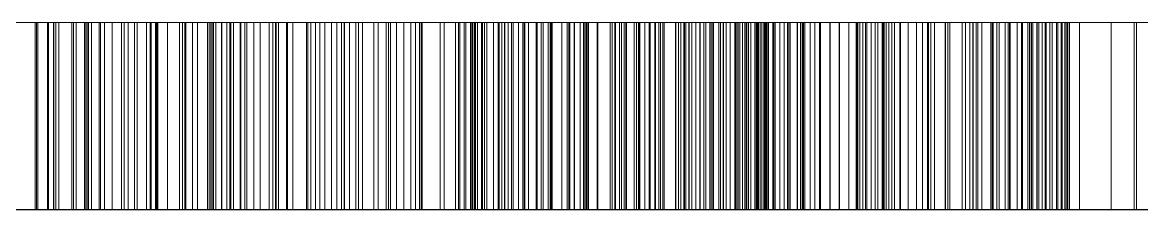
# Model space of a CAD drawing. Header units: millimetres. Extents: x 40 to 1360, y 134 to 546.
# Drawn here: x 317.919 to 319.114, y 195.85 to 196.05 of the extents above; entities that cross this region are included whole.
import ezdxf

# ---------------------------------------------------------------- set-up
doc = ezdxf.new("R2010")
doc.units = ezdxf.units.MM
doc.linetypes.add('WP_HIDDEN', pattern=[2.3, 1.5, -0.8])
doc.layers.add('HIDDEN', color=7, linetype='WP_HIDDEN', lineweight=13)
doc.layers.add('VISIBLE', color=7, linetype='CONTINUOUS', lineweight=25)

msp = doc.modelspace()

# ---------------------------------------------------------------- linework, layer by layer
at = {"layer": 'HIDDEN', "ltscale": 2}
for p, q in [((317.56987, 196.05), (318.70147, 196.05)), ((317.57283, 196.05), (318.70367, 196.05)), ((318.72057, 196.05), (317.58898, 196.05)), ((318.72276, 196.05), (317.59192, 196.05)), ((317.68156, 196.05), (318.81316, 196.05)), ((318.83226, 196.05), (317.70067, 196.05)), ((317.7668, 196.05), (318.0519, 196.05)), ((317.77856, 196.05), (318.06366, 196.05)), ((318.93345, 196.05), (317.8628, 196.05)), ((317.93311, 196.05), (317.87885, 196.05)), ((317.9472, 196.05), (317.90945, 196.05)), ((317.91316, 196.05), (317.98721, 196.05)), ((317.91673, 196.05), (317.95309, 196.05)), ((317.91783, 196.05), (317.93458, 196.05)), ((317.91912, 196.05), (317.94614, 196.05)), ((317.93605, 196.05), (317.91943, 196.05)), ((317.93311, 195.85), (317.93311, 196.05)), ((317.98866, 196.05), (317.93311, 196.05)), ((317.93458, 195.85), (317.93458, 196.05)), ((317.93458, 196.05), (317.95271, 196.05)), ((317.93605, 195.85), (317.93605, 196.05)), ((317.95523, 196.05), (317.93605, 196.05)), ((317.94614, 195.85), (317.94614, 196.05)), ((317.94614, 196.05), (317.974, 196.05)), ((317.98576, 196.05), (317.9472, 196.05)), ((317.9472, 195.85), (317.9472, 196.05)), ((317.95271, 195.85), (317.95271, 196.05)), ((317.95271, 196.05), (317.97222, 196.05)), ((317.95309, 196.05), (317.99011, 196.05)), ((317.95309, 195.85), (317.95309, 196.05)), ((317.95523, 195.85), (317.95523, 196.05)), ((317.97695, 196.05), (317.95523, 196.05)), ((317.95827, 195.85), (317.95827, 196.05)), ((317.95827, 196.05), (318.07429, 196.05)), ((318.00703, 196.05), (317.95827, 196.05)), ((317.97222, 195.85), (317.97222, 196.05)), ((317.97222, 196.05), (317.9931, 196.05)), ((317.974, 195.85), (317.974, 196.05)), ((317.974, 196.05), (318.0027, 196.05)), ((317.97695, 195.85), (317.97695, 196.05)), ((318.00121, 196.05), (317.97695, 196.05)), ((318.02502, 196.05), (317.98576, 196.05)), ((317.98576, 195.85), (317.98576, 196.05)), ((317.98721, 195.85), (317.98721, 196.05)), ((317.98721, 196.05), (318.05587, 196.05)), ((317.98866, 195.85), (317.98866, 196.05)), ((318.06135, 196.05), (317.98866, 196.05)), ((317.99011, 196.05), (318.04204, 196.05)), ((317.99011, 195.85), (317.99011, 196.05)), ((317.9931, 195.85), (317.9931, 196.05)), ((317.9931, 196.05), (318.01536, 196.05)), ((318.00121, 195.85), (318.00121, 196.05)), ((318.02803, 196.05), (318.00121, 196.05)), ((318.0027, 195.85), (318.0027, 196.05)), ((318.0027, 196.05), (318.03225, 196.05)), ((318.00703, 195.85), (318.00703, 196.05)), ((318.05639, 196.05), (318.00703, 196.05)), ((318.01536, 195.85), (318.01536, 196.05)), ((318.01536, 196.05), (318.039, 196.05)), ((318.06341, 196.05), (318.02502, 196.05)), ((318.02502, 195.85), (318.02502, 196.05)), ((318.02803, 195.85), (318.02803, 196.05)), ((318.05684, 196.05), (318.02803, 196.05)), ((318.03225, 195.85), (318.03225, 196.05)), ((318.03225, 196.05), (318.06264, 196.05)), ((318.039, 195.85), (318.039, 196.05)), ((318.039, 196.05), (318.06401, 196.05)), ((318.04204, 196.05), (318.09267, 196.05)), ((318.04204, 195.85), (318.04204, 196.05)), ((318.0519, 195.85), (318.0519, 196.05)), ((318.05587, 195.85), (318.05587, 196.05)), ((318.05587, 196.05), (318.12335, 196.05)), ((318.05639, 195.85), (318.05639, 196.05)), ((318.10635, 196.05), (318.05639, 196.05)), ((318.05684, 195.85), (318.05684, 196.05)), ((318.0871, 196.05), (318.05684, 196.05)), ((318.06135, 195.85), (318.06135, 196.05)), ((318.13223, 196.05), (318.06135, 196.05)), ((318.06264, 195.85), (318.06264, 196.05)), ((318.06264, 196.05), (318.09388, 196.05)), ((318.10091, 196.05), (318.06341, 196.05)), ((318.06341, 195.85), (318.06341, 196.05)), ((318.06366, 195.85), (318.06366, 196.05)), ((318.06401, 195.85), (318.06401, 196.05)), ((318.06401, 196.05), (318.0901, 196.05)), ((318.07429, 195.85), (318.07429, 196.05)), ((318.07429, 196.05), (318.93345, 196.05)), ((318.0871, 195.85), (318.0871, 196.05)), ((318.1188, 196.05), (318.0871, 196.05)), ((318.0901, 195.85), (318.0901, 196.05)), ((318.0901, 196.05), (318.11697, 196.05)), ((318.09267, 196.05), (318.14201, 196.05)), ((318.09267, 195.85), (318.09267, 196.05)), ((318.09388, 195.85), (318.09388, 196.05)), ((318.09388, 196.05), (318.12595, 196.05)), ((318.13754, 196.05), (318.10091, 196.05)), ((318.10091, 195.85), (318.10091, 196.05)), ((318.10635, 195.85), (318.10635, 196.05)), ((318.1569, 196.05), (318.10635, 196.05)), ((318.11697, 195.85), (318.11697, 196.05)), ((318.11697, 196.05), (318.14462, 196.05)), ((318.1188, 195.85), (318.1188, 196.05)), ((318.15195, 196.05), (318.1188, 196.05)), ((318.12063, 195.85), (318.12063, 196.05)), ((318.12063, 196.05), (318.1219, 196.05)), ((318.40198, 196.05), (318.12063, 196.05)), ((318.1219, 195.85), (318.1219, 196.05)), ((318.1219, 196.05), (318.12571, 196.05)), ((318.12335, 195.85), (318.12335, 196.05)), ((318.12335, 196.05), (318.18965, 196.05)), ((318.12571, 195.85), (318.12571, 196.05)), ((318.12571, 196.05), (318.13205, 196.05)), ((318.12595, 195.85), (318.12595, 196.05)), ((318.12595, 196.05), (318.15888, 196.05)), ((318.13205, 195.85), (318.13205, 196.05)), ((318.13205, 196.05), (318.14094, 196.05)), ((318.13223, 195.85), (318.13223, 196.05)), ((318.2013, 196.05), (318.13223, 196.05)), ((318.17329, 196.05), (318.13754, 196.05)), ((318.13754, 195.85), (318.13754, 196.05)), ((318.14094, 195.85), (318.14094, 196.05)), ((318.14094, 196.05), (318.15236, 196.05)), ((318.14201, 196.05), (318.19006, 196.05)), ((318.14201, 195.85), (318.14201, 196.05)), ((318.14462, 195.85), (318.14462, 196.05)), ((318.14462, 196.05), (318.17306, 196.05)), ((318.15195, 195.85), (318.15195, 196.05)), ((318.18654, 196.05), (318.15195, 196.05)), ((318.15236, 195.85), (318.15236, 196.05)), ((318.15236, 196.05), (318.16632, 196.05)), ((318.1569, 195.85), (318.1569, 196.05)), ((318.20805, 196.05), (318.1569, 196.05)), ((318.15888, 195.85), (318.15888, 196.05)), ((318.15888, 196.05), (318.19264, 196.05)), ((318.16632, 195.85), (318.16632, 196.05)), ((318.16632, 196.05), (318.18281, 196.05)), ((318.17306, 195.85), (318.17306, 196.05)), ((318.17306, 196.05), (318.20227, 196.05)), ((318.20816, 196.05), (318.17329, 196.05)), ((318.17329, 195.85), (318.17329, 196.05)), ((318.18281, 195.85), (318.18281, 196.05)), ((318.18281, 196.05), (318.20185, 196.05)), ((318.18654, 195.85), (318.18654, 196.05)), ((318.22258, 196.05), (318.18654, 196.05)), ((318.18965, 195.85), (318.18965, 196.05)), ((318.18965, 196.05), (318.25478, 196.05)), ((318.19006, 196.05), (318.23682, 196.05)), ((318.19006, 195.85), (318.19006, 196.05)), ((318.19264, 195.85), (318.19264, 196.05)), ((318.19264, 196.05), (318.22725, 196.05)), ((318.2013, 195.85), (318.2013, 196.05)), ((318.26856, 196.05), (318.2013, 196.05)), ((318.20185, 195.85), (318.20185, 196.05)), ((318.20185, 196.05), (318.22385, 196.05)), ((318.20227, 195.85), (318.20227, 196.05)), ((318.20227, 196.05), (318.23226, 196.05)), ((318.20805, 195.85), (318.20805, 196.05)), ((318.2598, 196.05), (318.20805, 196.05)), ((318.24215, 196.05), (318.20816, 196.05)), ((318.20816, 195.85), (318.20816, 196.05)), ((318.22258, 195.85), (318.22258, 196.05)), ((318.26006, 196.05), (318.22258, 196.05)), ((318.22385, 195.85), (318.22385, 196.05)), ((318.22385, 196.05), (318.24925, 196.05)), ((318.22725, 195.85), (318.22725, 196.05)), ((318.22725, 196.05), (318.2627, 196.05)), ((318.23226, 195.85), (318.23226, 196.05)), ((318.23226, 196.05), (318.26304, 196.05)), ((318.23682, 196.05), (318.28229, 196.05)), ((318.23682, 195.85), (318.23682, 196.05)), ((318.27526, 196.05), (318.24215, 196.05)), ((318.24215, 195.85), (318.24215, 196.05)), ((318.24925, 195.85), (318.24925, 196.05)), ((318.24925, 196.05), (318.27805, 196.05)), ((318.25478, 195.85), (318.25478, 196.05)), ((318.25478, 196.05), (318.31873, 196.05)), ((318.2598, 195.85), (318.2598, 196.05)), ((318.31214, 196.05), (318.2598, 196.05)), ((318.26006, 195.85), (318.26006, 196.05)), ((318.29899, 196.05), (318.26006, 196.05)), ((318.2627, 195.85), (318.2627, 196.05)), ((318.2627, 196.05), (318.29899, 196.05)), ((318.26304, 195.85), (318.26304, 196.05)), ((318.26304, 196.05), (318.29459, 196.05)), ((318.26856, 195.85), (318.26856, 196.05)), ((318.334, 196.05), (318.26856, 196.05)), ((318.3075, 196.05), (318.27526, 196.05)), ((318.27526, 195.85), (318.27526, 196.05)), ((318.27805, 195.85), (318.27805, 196.05)), ((318.27805, 196.05), (318.31025, 196.05)), ((318.28229, 196.05), (318.32646, 196.05)), ((318.28229, 195.85), (318.28229, 196.05)), ((318.29459, 195.85), (318.29459, 196.05)), ((318.29459, 196.05), (318.34476, 196.05)), ((318.29899, 195.85), (318.29899, 196.05)), ((318.34581, 196.05), (318.29899, 196.05)), ((318.29899, 196.05), (318.3432, 196.05)), ((318.33886, 196.05), (318.3075, 196.05)), ((318.3075, 195.85), (318.3075, 196.05)), ((318.31025, 195.85), (318.31025, 196.05)), ((318.31025, 196.05), (318.34585, 196.05)), ((318.31214, 195.85), (318.31214, 196.05)), ((318.36508, 196.05), (318.31214, 196.05)), ((318.31873, 195.85), (318.31873, 196.05)), ((318.31873, 196.05), (318.38149, 196.05)), ((318.32646, 196.05), (318.36935, 196.05)), ((318.32646, 195.85), (318.32646, 196.05)), ((318.334, 195.85), (318.334, 196.05)), ((318.39763, 196.05), (318.334, 196.05)), ((318.36934, 196.05), (318.33886, 196.05)), ((318.33886, 195.85), (318.33886, 196.05)), ((318.3432, 195.85), (318.3432, 196.05)), ((318.3432, 196.05), (318.38622, 196.05)), ((318.34476, 195.85), (318.34476, 196.05)), ((318.34476, 196.05), (318.39248, 196.05)), ((318.34581, 195.85), (318.34581, 196.05)), ((318.39078, 196.05), (318.34581, 196.05)), ((318.34585, 195.85), (318.34585, 196.05)), ((318.34585, 196.05), (318.38485, 196.05)), ((318.36508, 195.85), (318.36508, 196.05)), ((318.39999, 196.05), (318.36508, 196.05)), ((318.39894, 196.05), (318.36934, 196.05)), ((318.36934, 195.85), (318.36934, 196.05)), ((318.36935, 196.05), (318.41032, 196.05)), ((318.36935, 195.85), (318.36935, 196.05)), ((318.38149, 195.85), (318.38149, 196.05)), ((318.38149, 196.05), (318.44308, 196.05)), ((318.38485, 195.85), (318.38485, 196.05)), ((318.38485, 196.05), (318.42724, 196.05)), ((318.38622, 195.85), (318.38622, 196.05)), ((318.38622, 196.05), (318.42806, 196.05)), ((318.39078, 195.85), (318.39078, 196.05)), ((318.41259, 196.05), (318.39078, 196.05)), ((318.39248, 195.85), (318.39248, 196.05)), ((318.39248, 196.05), (318.43775, 196.05)), ((318.39763, 195.85), (318.39763, 196.05)), ((318.45944, 196.05), (318.39763, 196.05)), ((318.42767, 196.05), (318.39894, 196.05)), ((318.39894, 195.85), (318.39894, 196.05)), ((318.39999, 195.85), (318.39999, 196.05)), ((318.4342, 196.05), (318.39999, 196.05)), ((318.40278, 196.05), (318.40198, 196.05)), ((318.40198, 195.85), (318.40198, 196.05)), ((318.4052, 196.05), (318.40278, 196.05)), ((318.40278, 195.85), (318.40278, 196.05)), ((318.40922, 196.05), (318.4052, 196.05)), ((318.4052, 195.85), (318.4052, 196.05)), ((318.41485, 196.05), (318.40922, 196.05)), ((318.40922, 195.85), (318.40922, 196.05)), ((318.41032, 196.05), (318.44875, 196.05)), ((318.41032, 195.85), (318.41032, 196.05)), ((318.41259, 195.85), (318.41259, 196.05)), ((318.43393, 196.05), (318.41259, 196.05)), ((318.42209, 196.05), (318.41485, 196.05)), ((318.41485, 195.85), (318.41485, 196.05)), ((318.43094, 196.05), (318.42209, 196.05)), ((318.42209, 195.85), (318.42209, 196.05)), ((318.42724, 195.85), (318.42724, 196.05)), ((318.42724, 196.05), (318.47304, 196.05)), ((318.45551, 196.05), (318.42767, 196.05)), ((318.42767, 195.85), (318.42767, 196.05)), ((318.42806, 195.85), (318.42806, 196.05)), ((318.42806, 196.05), (318.46872, 196.05)), ((318.44139, 196.05), (318.43094, 196.05)), ((318.43094, 195.85), (318.43094, 196.05)), ((318.43393, 195.85), (318.43393, 196.05)), ((318.45481, 196.05), (318.43393, 196.05)), ((318.4342, 195.85), (318.4342, 196.05)), ((318.46773, 196.05), (318.4342, 196.05)), ((318.43775, 195.85), (318.43775, 196.05)), ((318.43775, 196.05), (318.48056, 196.05)), ((318.45346, 196.05), (318.44139, 196.05)), ((318.44139, 195.85), (318.44139, 196.05)), ((318.44308, 195.85), (318.44308, 196.05)), ((318.44308, 196.05), (318.50349, 196.05)), ((318.44875, 196.05), (318.48464, 196.05)), ((318.44875, 195.85), (318.44875, 196.05)), ((318.46749, 196.05), (318.45346, 196.05)), ((318.45346, 195.85), (318.45346, 196.05)), ((318.45481, 195.85), (318.45481, 196.05)), ((318.47523, 196.05), (318.45481, 196.05)), ((318.48248, 196.05), (318.45551, 196.05)), ((318.45551, 195.85), (318.45551, 196.05)), ((318.45944, 195.85), (318.45944, 196.05)), ((318.51945, 196.05), (318.45944, 196.05)), ((318.48382, 196.05), (318.46749, 196.05)), ((318.46749, 195.85), (318.46749, 196.05)), ((318.46773, 195.85), (318.46773, 196.05)), ((318.50057, 196.05), (318.46773, 196.05)), ((318.46872, 195.85), (318.46872, 196.05)), ((318.46872, 196.05), (318.50819, 196.05)), ((318.47304, 195.85), (318.47304, 196.05)), ((318.47304, 196.05), (318.52223, 196.05)), ((318.47523, 195.85), (318.47523, 196.05)), ((318.4952, 196.05), (318.47523, 196.05)), ((318.48056, 195.85), (318.48056, 196.05)), ((318.48056, 196.05), (318.52091, 196.05)), ((318.50857, 196.05), (318.48248, 196.05)), ((318.48248, 195.85), (318.48248, 196.05)), ((318.50247, 196.05), (318.48382, 196.05)), ((318.48382, 195.85), (318.48382, 196.05)), ((318.48464, 196.05), (318.518, 196.05)), ((318.48464, 195.85), (318.48464, 196.05)), ((318.4952, 195.85), (318.4952, 196.05)), ((318.5147, 196.05), (318.4952, 196.05)), ((318.53272, 196.05), (318.50057, 196.05)), ((318.50057, 195.85), (318.50057, 196.05)), ((318.52343, 196.05), (318.50247, 196.05)), ((318.50247, 195.85), (318.50247, 196.05)), ((318.50349, 195.85), (318.50349, 196.05)), ((318.50349, 196.05), (318.53298, 196.05)), ((318.50819, 195.85), (318.50819, 196.05)), ((318.50819, 196.05), (318.54649, 196.05)), ((318.53342, 196.05), (318.50857, 196.05)), ((318.50857, 195.85), (318.50857, 196.05)), ((318.5147, 195.85), (318.5147, 196.05)), ((318.55234, 196.05), (318.5147, 196.05)), ((318.518, 196.05), (318.54881, 196.05)), ((318.518, 195.85), (318.518, 196.05)), ((318.51945, 195.85), (318.51945, 196.05)), ((318.54856, 196.05), (318.51945, 196.05)), ((318.52091, 195.85), (318.52091, 196.05)), ((318.52091, 196.05), (318.55881, 196.05)), ((318.52223, 195.85), (318.52223, 196.05)), ((318.52223, 196.05), (318.57483, 196.05)), ((318.54671, 196.05), (318.52343, 196.05)), ((318.52343, 195.85), (318.52343, 196.05)), ((318.56418, 196.05), (318.53272, 196.05)), ((318.53272, 195.85), (318.53272, 196.05)), ((318.53298, 195.85), (318.53298, 196.05)), ((318.53298, 196.05), (318.56162, 196.05)), ((318.55667, 196.05), (318.53342, 196.05)), ((318.53342, 195.85), (318.53342, 196.05)), ((318.54649, 195.85), (318.54649, 196.05)), ((318.54649, 196.05), (318.5836, 196.05)), ((318.57229, 196.05), (318.54671, 196.05)), ((318.54671, 195.85), (318.54671, 196.05)), ((318.54856, 195.85), (318.54856, 196.05)), ((318.57679, 196.05), (318.54856, 196.05)), ((318.54881, 196.05), (318.57709, 196.05)), ((318.54881, 195.85), (318.54881, 196.05)), ((318.55157, 195.85), (318.55157, 196.05)), ((318.55157, 196.05), (318.82492, 196.05)), ((318.84402, 196.05), (318.55157, 196.05)), ((318.55234, 195.85), (318.55234, 196.05)), ((318.58814, 196.05), (318.55234, 196.05)), ((318.57831, 196.05), (318.55667, 196.05)), ((318.55667, 195.85), (318.55667, 196.05)), ((318.55881, 195.85), (318.55881, 196.05)), ((318.55881, 196.05), (318.59425, 196.05)), ((318.56162, 195.85), (318.56162, 196.05)), ((318.56162, 196.05), (318.5894, 196.05)), ((318.56333, 195.85), (318.56333, 196.05)), ((318.56333, 196.05), (318.83667, 196.05)), ((318.85578, 196.05), (318.56333, 196.05)), ((318.59495, 196.05), (318.56418, 196.05)), ((318.56418, 195.85), (318.56418, 196.05)), ((318.60018, 196.05), (318.57229, 196.05)), ((318.57229, 195.85), (318.57229, 196.05)), ((318.57483, 195.85), (318.57483, 196.05)), ((318.57483, 196.05), (318.63082, 196.05)), ((318.57679, 195.85), (318.57679, 196.05)), ((318.60414, 196.05), (318.57679, 196.05)), ((318.57709, 196.05), (318.60283, 196.05)), ((318.57709, 195.85), (318.57709, 196.05)), ((318.59835, 196.05), (318.57831, 196.05)), ((318.57831, 195.85), (318.57831, 196.05)), ((318.5836, 195.85), (318.5836, 196.05)), ((318.5836, 196.05), (318.61953, 196.05)), ((318.58814, 195.85), (318.58814, 196.05)), ((318.6221, 196.05), (318.58814, 196.05)), ((318.5894, 195.85), (318.5894, 196.05)), ((318.5894, 196.05), (318.61634, 196.05)), ((318.59425, 195.85), (318.59425, 196.05)), ((318.59425, 196.05), (318.62724, 196.05)), ((318.62504, 196.05), (318.59495, 196.05)), ((318.59495, 195.85), (318.59495, 196.05)), ((318.61678, 196.05), (318.59835, 196.05)), ((318.59835, 195.85), (318.59835, 196.05)), ((318.63039, 196.05), (318.60018, 196.05)), ((318.60018, 195.85), (318.60018, 196.05)), ((318.60283, 196.05), (318.62604, 196.05)), ((318.60283, 195.85), (318.60283, 196.05)), ((318.60414, 195.85), (318.60414, 196.05)), ((318.63062, 196.05), (318.60414, 196.05)), ((318.61634, 195.85), (318.61634, 196.05)), ((318.61634, 196.05), (318.64243, 196.05)), ((318.63362, 196.05), (318.61678, 196.05)), ((318.61678, 195.85), (318.61678, 196.05)), ((318.61953, 195.85), (318.61953, 196.05)), ((318.61953, 196.05), (318.65428, 196.05)), ((318.6221, 195.85), (318.6221, 196.05)), ((318.6381, 196.05), (318.6221, 196.05)), ((318.65443, 196.05), (318.62504, 196.05)), ((318.62504, 195.85), (318.62504, 196.05)), ((318.62604, 196.05), (318.6466, 196.05)), ((318.62604, 195.85), (318.62604, 196.05)), ((318.62724, 195.85), (318.62724, 196.05)), ((318.62724, 196.05), (318.64262, 196.05)), ((318.66262, 196.05), (318.63039, 196.05)), ((318.63039, 195.85), (318.63039, 196.05)), ((318.63062, 195.85), (318.63062, 196.05)), ((318.65621, 196.05), (318.63062, 196.05)), ((318.63082, 195.85), (318.63082, 196.05)), ((318.63082, 196.05), (318.69021, 196.05)), ((318.64885, 196.05), (318.63362, 196.05)), ((318.63362, 195.85), (318.63362, 196.05)), ((318.6381, 195.85), (318.6381, 196.05)), ((318.65308, 196.05), (318.6381, 196.05)), ((318.64243, 195.85), (318.64243, 196.05)), ((318.64243, 196.05), (318.66766, 196.05)), ((318.64262, 195.85), (318.64262, 196.05)), ((318.64262, 196.05), (318.65701, 196.05)), ((318.6466, 196.05), (318.66442, 196.05)), ((318.6466, 195.85), (318.6466, 196.05)), ((318.66248, 196.05), (318.64885, 196.05)), ((318.64885, 195.85), (318.64885, 196.05)), ((318.65308, 195.85), (318.65308, 196.05)), ((318.66702, 196.05), (318.65308, 196.05)), ((318.65428, 195.85), (318.65428, 196.05)), ((318.65428, 196.05), (318.68784, 196.05)), ((318.68314, 196.05), (318.65443, 196.05)), ((318.65443, 195.85), (318.65443, 196.05)), ((318.65621, 195.85), (318.65621, 196.05)), ((318.68093, 196.05), (318.65621, 196.05)), ((318.65701, 195.85), (318.65701, 196.05)), ((318.65701, 196.05), (318.67041, 196.05)), ((318.6745, 196.05), (318.66248, 196.05)), ((318.66248, 195.85), (318.66248, 196.05)), ((318.6966, 196.05), (318.66262, 196.05)), ((318.66262, 195.85), (318.66262, 196.05)), ((318.66442, 196.05), (318.6795, 196.05)), ((318.66442, 195.85), (318.66442, 196.05)), ((318.66702, 195.85), (318.66702, 196.05)), ((318.67993, 196.05), (318.66702, 196.05)), ((318.66766, 195.85), (318.66766, 196.05)), ((318.66766, 196.05), (318.69205, 196.05)), ((318.67041, 195.85), (318.67041, 196.05)), ((318.67041, 196.05), (318.68282, 196.05)), ((318.68492, 196.05), (318.6745, 196.05)), ((318.6745, 195.85), (318.6745, 196.05)), ((318.6795, 196.05), (318.69184, 196.05)), ((318.6795, 195.85), (318.6795, 196.05)), ((318.67993, 195.85), (318.67993, 196.05)), ((318.6918, 196.05), (318.67993, 196.05)), ((318.68093, 195.85), (318.68093, 196.05)), ((318.70477, 196.05), (318.68093, 196.05)), ((318.68282, 195.85), (318.68282, 196.05)), ((318.68282, 196.05), (318.69423, 196.05)), ((318.71116, 196.05), (318.68314, 196.05)), ((318.68314, 195.85), (318.68314, 196.05)), ((318.69374, 196.05), (318.68492, 196.05)), ((318.68492, 195.85), (318.68492, 196.05)), ((318.68784, 195.85), (318.68784, 196.05)), ((318.68784, 196.05), (318.72023, 196.05)), ((318.69021, 195.85), (318.69021, 196.05)), ((318.69021, 196.05), (318.753, 196.05)), ((318.6918, 195.85), (318.6918, 196.05)), ((318.70264, 196.05), (318.6918, 196.05)), ((318.69184, 196.05), (318.70144, 196.05)), ((318.69184, 195.85), (318.69184, 196.05)), ((318.69205, 195.85), (318.69205, 196.05)), ((318.69205, 196.05), (318.71559, 196.05)), ((318.70095, 196.05), (318.69374, 196.05)), ((318.69374, 195.85), (318.69374, 196.05)), ((318.69423, 195.85), (318.69423, 196.05)), ((318.69423, 196.05), (318.70465, 196.05)), ((318.73232, 196.05), (318.6966, 196.05)), ((318.6966, 195.85), (318.6966, 196.05)), ((318.70656, 196.05), (318.70095, 196.05)), ((318.70095, 195.85), (318.70095, 196.05)), ((318.70144, 196.05), (318.70829, 196.05)), ((318.70144, 195.85), (318.70144, 196.05)), ((318.70147, 195.85), (318.70147, 196.05)), ((318.70147, 196.05), (318.99392, 196.05)), ((318.70264, 195.85), (318.70264, 196.05)), ((318.71245, 196.05), (318.70264, 196.05)), ((318.70367, 195.85), (318.70367, 196.05)), ((318.70367, 196.05), (318.99593, 196.05)), ((318.70465, 195.85), (318.70465, 196.05)), ((318.70465, 196.05), (318.71408, 196.05)), ((318.70477, 195.85), (318.70477, 196.05)), ((318.72774, 196.05), (318.70477, 196.05)), ((318.71057, 196.05), (318.70656, 196.05)), ((318.70656, 195.85), (318.70656, 196.05)), ((318.70829, 196.05), (318.71241, 196.05)), ((318.70829, 195.85), (318.70829, 196.05)), ((318.71298, 196.05), (318.71057, 196.05)), ((318.71057, 195.85), (318.71057, 196.05)), ((318.73849, 196.05), (318.71116, 196.05)), ((318.71116, 195.85), (318.71116, 196.05)), ((318.71241, 196.05), (318.71378, 196.05)), ((318.71241, 195.85), (318.71241, 196.05)), ((318.71245, 195.85), (318.71245, 196.05)), ((318.72123, 196.05), (318.71245, 196.05)), ((318.71378, 196.05), (318.71298, 196.05)), ((318.71298, 195.85), (318.71298, 196.05)), ((318.71378, 195.85), (318.71378, 196.05)), ((318.71408, 195.85), (318.71408, 196.05)), ((318.71408, 196.05), (318.72252, 196.05)), ((318.71559, 195.85), (318.71559, 196.05)), ((318.71559, 196.05), (318.73828, 196.05)), ((318.72023, 195.85), (318.72023, 196.05)), ((318.72023, 196.05), (318.75143, 196.05)), ((318.72057, 195.85), (318.72057, 196.05)), ((318.99392, 196.05), (318.72057, 196.05)), ((318.72123, 195.85), (318.72123, 196.05)), ((318.73569, 196.05), (318.72123, 196.05)), ((318.72252, 195.85), (318.72252, 196.05)), ((318.72252, 196.05), (318.73641, 196.05)), ((318.72276, 195.85), (318.72276, 196.05)), ((318.99593, 196.05), (318.72276, 196.05)), ((318.72774, 195.85), (318.72774, 196.05)), ((318.74982, 196.05), (318.72774, 196.05)), ((318.76979, 196.05), (318.73232, 196.05)), ((318.73232, 195.85), (318.73232, 196.05)), ((318.73569, 195.85), (318.73569, 196.05)), ((318.74602, 196.05), (318.73569, 196.05)), ((318.73641, 195.85), (318.73641, 196.05)), ((318.73641, 196.05), (318.74634, 196.05)), ((318.73828, 195.85), (318.73828, 196.05)), ((318.73828, 196.05), (318.76012, 196.05)), ((318.76513, 196.05), (318.73849, 196.05)), ((318.73849, 195.85), (318.73849, 196.05)), ((318.74602, 195.85), (318.74602, 196.05)), ((318.75221, 196.05), (318.74602, 196.05)), ((318.74634, 195.85), (318.74634, 196.05)), ((318.74634, 196.05), (318.75229, 196.05)), ((318.74982, 195.85), (318.74982, 196.05)), ((318.77103, 196.05), (318.74982, 196.05)), ((318.75143, 195.85), (318.75143, 196.05)), ((318.75143, 196.05), (318.78145, 196.05)), ((318.75221, 195.85), (318.75221, 196.05)), ((318.75428, 196.05), (318.75221, 196.05)), ((318.75229, 195.85), (318.75229, 196.05)), ((318.75229, 196.05), (318.75428, 196.05)), ((318.753, 195.85), (318.753, 196.05)), ((318.753, 196.05), (318.81919, 196.05)), ((318.75428, 195.85), (318.75428, 196.05)), ((318.76012, 195.85), (318.76012, 196.05)), ((318.76012, 196.05), (318.78111, 196.05)), ((318.79108, 196.05), (318.76513, 196.05)), ((318.76513, 195.85), (318.76513, 196.05)), ((318.80901, 196.05), (318.76979, 196.05)), ((318.76979, 195.85), (318.76979, 196.05)), ((318.77103, 195.85), (318.77103, 196.05)), ((318.79136, 196.05), (318.77103, 196.05)), ((318.78111, 195.85), (318.78111, 196.05)), ((318.78111, 196.05), (318.80124, 196.05)), ((318.78145, 195.85), (318.78145, 196.05)), ((318.78145, 196.05), (318.81029, 196.05)), ((318.81635, 196.05), (318.79108, 196.05)), ((318.79108, 195.85), (318.79108, 196.05)), ((318.79136, 195.85), (318.79136, 196.05)), ((318.81081, 196.05), (318.79136, 196.05)), ((318.80124, 195.85), (318.80124, 196.05)), ((318.80124, 196.05), (318.82053, 196.05)), ((318.84996, 196.05), (318.80901, 196.05)), ((318.80901, 195.85), (318.80901, 196.05)), ((318.81029, 195.85), (318.81029, 196.05)), ((318.81029, 196.05), (318.83795, 196.05)), ((318.81081, 195.85), (318.81081, 196.05)), ((318.82938, 196.05), (318.81081, 196.05)), ((318.81316, 195.85), (318.81316, 196.05)), ((318.81316, 196.05), (319.10561, 196.05)), ((318.84093, 196.05), (318.81635, 196.05)), ((318.81635, 195.85), (318.81635, 196.05)), ((318.81919, 195.85), (318.81919, 196.05)), ((318.81919, 196.05), (318.88878, 196.05)), ((318.82053, 195.85), (318.82053, 196.05)), ((318.82053, 196.05), (318.83897, 196.05)), ((318.82492, 195.85), (318.82492, 196.05)), ((318.82492, 196.05), (319.95651, 196.05)), ((318.82938, 195.85), (318.82938, 196.05)), ((318.84707, 196.05), (318.82938, 196.05)), ((318.83226, 195.85), (318.83226, 196.05)), ((319.10561, 196.05), (318.83226, 196.05)), ((318.83667, 195.85), (318.83667, 196.05)), ((318.83667, 196.05), (319.96827, 196.05)), ((318.83795, 195.85), (318.83795, 196.05)), ((318.83795, 196.05), (318.86443, 196.05)), ((318.83897, 195.85), (318.83897, 196.05)), ((318.83897, 196.05), (318.85656, 196.05)), ((318.8644, 196.05), (318.84093, 196.05)), ((318.84093, 195.85), (318.84093, 196.05)), ((318.84402, 195.85), (318.84402, 196.05)), ((319.97562, 196.05), (318.84402, 196.05)), ((318.84707, 195.85), (318.84707, 196.05)), ((318.87983, 196.05), (318.84707, 196.05)), ((318.89267, 196.05), (318.84996, 196.05)), ((318.84996, 195.85), (318.84996, 196.05)), ((318.85578, 195.85), (318.85578, 196.05)), ((319.98737, 196.05), (318.85578, 196.05)), ((318.85656, 195.85), (318.85656, 196.05)), ((318.85656, 196.05), (318.8733, 196.05)), ((318.88636, 196.05), (318.8644, 196.05)), ((318.8644, 195.85), (318.8644, 196.05)), ((318.86443, 195.85), (318.86443, 196.05)), ((318.86443, 196.05), (318.88506, 196.05)), ((318.8733, 195.85), (318.8733, 196.05)), ((318.8733, 196.05), (318.90389, 196.05)), ((318.87983, 195.85), (318.87983, 196.05)), ((318.90889, 196.05), (318.87983, 196.05)), ((318.88506, 195.85), (318.88506, 196.05)), ((318.88506, 196.05), (318.90435, 196.05)), ((318.90681, 196.05), (318.88636, 196.05)), ((318.88636, 195.85), (318.88636, 196.05)), ((318.88878, 195.85), (318.88878, 196.05)), ((318.88878, 196.05), (318.96177, 196.05)), ((318.93711, 196.05), (318.89267, 196.05)), ((318.89267, 195.85), (318.89267, 196.05)), ((318.90389, 195.85), (318.90389, 196.05)), ((318.90389, 196.05), (318.93041, 196.05)), ((318.90435, 195.85), (318.90435, 196.05)), ((318.90435, 196.05), (318.92232, 196.05)), ((318.92574, 196.05), (318.90681, 196.05)), ((318.90681, 195.85), (318.90681, 196.05)), ((318.90889, 195.85), (318.90889, 196.05)), ((318.93408, 196.05), (318.90889, 196.05)), ((318.92232, 195.85), (318.92232, 196.05)), ((318.92232, 196.05), (318.93896, 196.05)), ((318.94316, 196.05), (318.92574, 196.05)), ((318.92574, 195.85), (318.92574, 196.05)), ((318.93041, 195.85), (318.93041, 196.05)), ((318.93041, 196.05), (318.95284, 196.05)), ((318.93345, 195.85), (318.93345, 196.05)), ((318.93408, 195.85), (318.93408, 196.05)), ((318.95539, 196.05), (318.93408, 196.05)), ((319.01191, 196.05), (318.93711, 196.05)), ((318.93711, 195.85), (318.93711, 196.05)), ((318.93896, 195.85), (318.93896, 196.05)), ((318.93896, 196.05), (318.95427, 196.05)), ((318.95906, 196.05), (318.94316, 196.05)), ((318.94316, 195.85), (318.94316, 196.05)), ((318.95284, 195.85), (318.95284, 196.05)), ((318.95284, 196.05), (318.97119, 196.05)), ((318.95427, 195.85), (318.95427, 196.05)), ((318.95427, 196.05), (318.96824, 196.05)), ((318.95539, 195.85), (318.95539, 196.05)), ((318.97282, 196.05), (318.95539, 196.05)), ((318.97345, 196.05), (318.95906, 196.05)), ((318.95906, 195.85), (318.95906, 196.05)), ((318.96177, 195.85), (318.96177, 196.05)), ((318.96177, 196.05), (319.03678, 196.05)), ((318.96824, 195.85), (318.96824, 196.05)), ((318.96824, 196.05), (318.98089, 196.05)), ((318.97119, 195.85), (318.97119, 196.05)), ((318.97119, 196.05), (318.98547, 196.05)), ((318.97282, 195.85), (318.97282, 196.05)), ((318.98639, 196.05), (318.97282, 196.05)), ((318.98632, 196.05), (318.97345, 196.05)), ((318.97345, 195.85), (318.97345, 196.05)), ((318.98089, 195.85), (318.98089, 196.05)), ((318.98089, 196.05), (318.9922, 196.05)), ((318.98547, 195.85), (318.98547, 196.05)), ((318.98547, 196.05), (318.99567, 196.05)), ((318.99768, 196.05), (318.98632, 196.05)), ((318.98632, 195.85), (318.98632, 196.05)), ((318.98639, 195.85), (318.98639, 196.05)), ((318.99607, 196.05), (318.98639, 196.05)), ((318.9922, 195.85), (318.9922, 196.05)), ((318.9922, 196.05), (319.00218, 196.05)), ((318.99392, 195.85), (318.99392, 196.05)), ((318.99567, 195.85), (318.99567, 196.05)), ((318.99567, 196.05), (319.00178, 196.05)), ((318.99593, 195.85), (318.99593, 196.05)), ((318.99607, 195.85), (318.99607, 196.05)), ((319.00189, 196.05), (318.99607, 196.05)), ((319.00753, 196.05), (318.99768, 196.05)), ((318.99768, 195.85), (318.99768, 196.05)), ((319.00178, 195.85), (319.00178, 196.05)), ((319.00178, 196.05), (319.00382, 196.05)), ((319.00189, 195.85), (319.00189, 196.05)), ((319.00382, 196.05), (319.00189, 196.05)), ((319.00218, 195.85), (319.00218, 196.05)), ((319.00218, 196.05), (319.01083, 196.05)), ((319.00382, 195.85), (319.00382, 196.05)), ((319.01586, 196.05), (319.00753, 196.05)), ((319.00753, 195.85), (319.00753, 196.05)), ((319.01083, 195.85), (319.01083, 196.05)), ((319.01083, 196.05), (319.01815, 196.05)), ((319.04722, 196.05), (319.01191, 196.05)), ((319.01191, 195.85), (319.01191, 196.05)), ((319.02267, 196.05), (319.01586, 196.05)), ((319.01586, 195.85), (319.01586, 196.05)), ((319.01815, 195.85), (319.01815, 196.05)), ((319.01815, 196.05), (319.02414, 196.05)), ((319.02797, 196.05), (319.02267, 196.05)), ((319.02267, 195.85), (319.02267, 196.05)), ((319.02414, 195.85), (319.02414, 196.05)), ((319.02414, 196.05), (319.0288, 196.05)), ((319.03176, 196.05), (319.02797, 196.05)), ((319.02797, 195.85), (319.02797, 196.05)), ((319.0288, 195.85), (319.0288, 196.05)), ((319.0288, 196.05), (319.03213, 196.05)), ((319.03403, 196.05), (319.03176, 196.05)), ((319.03176, 195.85), (319.03176, 196.05)), ((319.03213, 195.85), (319.03213, 196.05)), ((319.03213, 196.05), (319.03412, 196.05)), ((319.03479, 196.05), (319.03403, 196.05)), ((319.03403, 195.85), (319.03403, 196.05)), ((319.03412, 195.85), (319.03412, 196.05)), ((319.03412, 196.05), (319.03479, 196.05)), ((319.03479, 195.85), (319.03479, 196.05)), ((319.03678, 195.85), (319.03678, 196.05)), ((319.03678, 196.05), (319.1081, 196.05)), ((319.08114, 196.05), (319.04722, 196.05)), ((319.04722, 195.85), (319.04722, 196.05)), ((319.11366, 196.05), (319.08114, 196.05)), ((319.08114, 195.85), (319.08114, 196.05)), ((319.10561, 195.85), (319.10561, 196.05)), ((319.1081, 195.85), (319.1081, 196.05)), ((319.1081, 196.05), (319.17573, 196.05)), ((317.56987, 195.85), (318.70147, 195.85)), ((317.57283, 195.85), (318.70367, 195.85)), ((318.72057, 195.85), (317.58898, 195.85)), ((318.72276, 195.85), (317.59192, 195.85)), ((317.68156, 195.85), (318.81316, 195.85)), ((318.83226, 195.85), (317.70067, 195.85)), ((317.7668, 195.85), (318.0519, 195.85)), ((317.77856, 195.85), (318.06366, 195.85)), ((318.93345, 195.85), (317.8628, 195.85)), ((317.93311, 195.85), (317.87885, 195.85)), ((317.9472, 195.85), (317.90945, 195.85)), ((317.91316, 195.85), (317.98721, 195.85)), ((317.91673, 195.85), (317.95309, 195.85)), ((317.91783, 195.85), (317.93458, 195.85)), ((317.91912, 195.85), (317.94614, 195.85)), ((317.93605, 195.85), (317.91943, 195.85)), ((317.98866, 195.85), (317.93311, 195.85)), ((317.93458, 195.85), (317.95271, 195.85)), ((317.95523, 195.85), (317.93605, 195.85)), ((317.94614, 195.85), (317.974, 195.85)), ((317.98576, 195.85), (317.9472, 195.85)), ((317.95271, 195.85), (317.97222, 195.85)), ((317.95309, 195.85), (317.99011, 195.85)), ((317.97695, 195.85), (317.95523, 195.85)), ((317.95827, 195.85), (318.07429, 195.85)), ((318.00703, 195.85), (317.95827, 195.85)), ((317.97222, 195.85), (317.9931, 195.85)), ((317.974, 195.85), (318.0027, 195.85)), ((318.00121, 195.85), (317.97695, 195.85)), ((318.02502, 195.85), (317.98576, 195.85)), ((317.98721, 195.85), (318.05587, 195.85)), ((318.06135, 195.85), (317.98866, 195.85)), ((317.99011, 195.85), (318.04204, 195.85)), ((317.9931, 195.85), (318.01536, 195.85)), ((318.02803, 195.85), (318.00121, 195.85)), ((318.0027, 195.85), (318.03225, 195.85)), ((318.05639, 195.85), (318.00703, 195.85)), ((318.01536, 195.85), (318.039, 195.85)), ((318.06341, 195.85), (318.02502, 195.85)), ((318.05684, 195.85), (318.02803, 195.85)), ((318.03225, 195.85), (318.06264, 195.85)), ((318.039, 195.85), (318.06401, 195.85)), ((318.04204, 195.85), (318.09267, 195.85)), ((318.05587, 195.85), (318.12335, 195.85)), ((318.10635, 195.85), (318.05639, 195.85)), ((318.0871, 195.85), (318.05684, 195.85)), ((318.13223, 195.85), (318.06135, 195.85)), ((318.06264, 195.85), (318.09388, 195.85)), ((318.10091, 195.85), (318.06341, 195.85)), ((318.06401, 195.85), (318.0901, 195.85)), ((318.07429, 195.85), (318.93345, 195.85)), ((318.1188, 195.85), (318.0871, 195.85)), ((318.0901, 195.85), (318.11697, 195.85)), ((318.09267, 195.85), (318.14201, 195.85)), ((318.09388, 195.85), (318.12595, 195.85)), ((318.13754, 195.85), (318.10091, 195.85)), ((318.1569, 195.85), (318.10635, 195.85)), ((318.11697, 195.85), (318.14462, 195.85)), ((318.15195, 195.85), (318.1188, 195.85)), ((318.12063, 195.85), (318.1219, 195.85)), ((318.40198, 195.85), (318.12063, 195.85)), ((318.1219, 195.85), (318.12571, 195.85)), ((318.12335, 195.85), (318.18965, 195.85)), ((318.12571, 195.85), (318.13205, 195.85)), ((318.12595, 195.85), (318.15888, 195.85)), ((318.13205, 195.85), (318.14094, 195.85)), ((318.2013, 195.85), (318.13223, 195.85)), ((318.17329, 195.85), (318.13754, 195.85)), ((318.14094, 195.85), (318.15236, 195.85)), ((318.14201, 195.85), (318.19006, 195.85)), ((318.14462, 195.85), (318.17306, 195.85)), ((318.18654, 195.85), (318.15195, 195.85)), ((318.15236, 195.85), (318.16632, 195.85)), ((318.20805, 195.85), (318.1569, 195.85)), ((318.15888, 195.85), (318.19264, 195.85)), ((318.16632, 195.85), (318.18281, 195.85)), ((318.17306, 195.85), (318.20227, 195.85)), ((318.20816, 195.85), (318.17329, 195.85)), ((318.18281, 195.85), (318.20185, 195.85)), ((318.22258, 195.85), (318.18654, 195.85)), ((318.18965, 195.85), (318.25478, 195.85)), ((318.19006, 195.85), (318.23682, 195.85)), ((318.19264, 195.85), (318.22725, 195.85)), ((318.26856, 195.85), (318.2013, 195.85)), ((318.20185, 195.85), (318.22385, 195.85)), ((318.20227, 195.85), (318.23226, 195.85)), ((318.2598, 195.85), (318.20805, 195.85)), ((318.24215, 195.85), (318.20816, 195.85)), ((318.26006, 195.85), (318.22258, 195.85)), ((318.22385, 195.85), (318.24925, 195.85)), ((318.22725, 195.85), (318.2627, 195.85)), ((318.23226, 195.85), (318.26304, 195.85)), ((318.23682, 195.85), (318.28229, 195.85)), ((318.27526, 195.85), (318.24215, 195.85)), ((318.24925, 195.85), (318.27805, 195.85)), ((318.25478, 195.85), (318.31873, 195.85)), ((318.31214, 195.85), (318.2598, 195.85)), ((318.29899, 195.85), (318.26006, 195.85)), ((318.2627, 195.85), (318.29899, 195.85)), ((318.26304, 195.85), (318.29459, 195.85)), ((318.334, 195.85), (318.26856, 195.85)), ((318.3075, 195.85), (318.27526, 195.85)), ((318.27805, 195.85), (318.31025, 195.85)), ((318.28229, 195.85), (318.32646, 195.85)), ((318.29459, 195.85), (318.34476, 195.85)), ((318.34581, 195.85), (318.29899, 195.85)), ((318.29899, 195.85), (318.3432, 195.85)), ((318.33886, 195.85), (318.3075, 195.85)), ((318.31025, 195.85), (318.34585, 195.85)), ((318.36508, 195.85), (318.31214, 195.85)), ((318.31873, 195.85), (318.38149, 195.85)), ((318.32646, 195.85), (318.36935, 195.85)), ((318.39763, 195.85), (318.334, 195.85)), ((318.36934, 195.85), (318.33886, 195.85)), ((318.3432, 195.85), (318.38622, 195.85)), ((318.34476, 195.85), (318.39248, 195.85)), ((318.39078, 195.85), (318.34581, 195.85)), ((318.34585, 195.85), (318.38485, 195.85)), ((318.39999, 195.85), (318.36508, 195.85)), ((318.39894, 195.85), (318.36934, 195.85)), ((318.36935, 195.85), (318.41032, 195.85)), ((318.38149, 195.85), (318.44308, 195.85)), ((318.38485, 195.85), (318.42724, 195.85)), ((318.38622, 195.85), (318.42806, 195.85)), ((318.41259, 195.85), (318.39078, 195.85)), ((318.39248, 195.85), (318.43775, 195.85)), ((318.45944, 195.85), (318.39763, 195.85)), ((318.42767, 195.85), (318.39894, 195.85)), ((318.4342, 195.85), (318.39999, 195.85)), ((318.40278, 195.85), (318.40198, 195.85)), ((318.4052, 195.85), (318.40278, 195.85)), ((318.40922, 195.85), (318.4052, 195.85)), ((318.41485, 195.85), (318.40922, 195.85)), ((318.41032, 195.85), (318.44875, 195.85)), ((318.43393, 195.85), (318.41259, 195.85)), ((318.42209, 195.85), (318.41485, 195.85)), ((318.43094, 195.85), (318.42209, 195.85)), ((318.42724, 195.85), (318.47304, 195.85)), ((318.45551, 195.85), (318.42767, 195.85)), ((318.42806, 195.85), (318.46872, 195.85)), ((318.44139, 195.85), (318.43094, 195.85)), ((318.45481, 195.85), (318.43393, 195.85)), ((318.46773, 195.85), (318.4342, 195.85)), ((318.43775, 195.85), (318.48056, 195.85)), ((318.45346, 195.85), (318.44139, 195.85)), ((318.44308, 195.85), (318.50349, 195.85)), ((318.44875, 195.85), (318.48464, 195.85)), ((318.46749, 195.85), (318.45346, 195.85)), ((318.47523, 195.85), (318.45481, 195.85)), ((318.48248, 195.85), (318.45551, 195.85)), ((318.51945, 195.85), (318.45944, 195.85)), ((318.48382, 195.85), (318.46749, 195.85)), ((318.50057, 195.85), (318.46773, 195.85)), ((318.46872, 195.85), (318.50819, 195.85)), ((318.47304, 195.85), (318.52223, 195.85)), ((318.4952, 195.85), (318.47523, 195.85)), ((318.48056, 195.85), (318.52091, 195.85)), ((318.50857, 195.85), (318.48248, 195.85)), ((318.50247, 195.85), (318.48382, 195.85)), ((318.48464, 195.85), (318.518, 195.85)), ((318.5147, 195.85), (318.4952, 195.85)), ((318.53272, 195.85), (318.50057, 195.85)), ((318.52343, 195.85), (318.50247, 195.85)), ((318.50349, 195.85), (318.53298, 195.85)), ((318.50819, 195.85), (318.54649, 195.85)), ((318.53342, 195.85), (318.50857, 195.85)), ((318.55234, 195.85), (318.5147, 195.85)), ((318.518, 195.85), (318.54881, 195.85)), ((318.54856, 195.85), (318.51945, 195.85)), ((318.52091, 195.85), (318.55881, 195.85)), ((318.52223, 195.85), (318.57483, 195.85)), ((318.54671, 195.85), (318.52343, 195.85)), ((318.56418, 195.85), (318.53272, 195.85)), ((318.53298, 195.85), (318.56162, 195.85)), ((318.55667, 195.85), (318.53342, 195.85)), ((318.54649, 195.85), (318.5836, 195.85)), ((318.57229, 195.85), (318.54671, 195.85)), ((318.57679, 195.85), (318.54856, 195.85)), ((318.54881, 195.85), (318.57709, 195.85)), ((318.55157, 195.85), (318.82492, 195.85)), ((318.84402, 195.85), (318.55157, 195.85)), ((318.58814, 195.85), (318.55234, 195.85)), ((318.57831, 195.85), (318.55667, 195.85)), ((318.55881, 195.85), (318.59425, 195.85)), ((318.56162, 195.85), (318.5894, 195.85)), ((318.56333, 195.85), (318.83667, 195.85)), ((318.85578, 195.85), (318.56333, 195.85)), ((318.59495, 195.85), (318.56418, 195.85)), ((318.60018, 195.85), (318.57229, 195.85)), ((318.57483, 195.85), (318.63082, 195.85)), ((318.60414, 195.85), (318.57679, 195.85)), ((318.57709, 195.85), (318.60283, 195.85)), ((318.59835, 195.85), (318.57831, 195.85)), ((318.5836, 195.85), (318.61953, 195.85)), ((318.6221, 195.85), (318.58814, 195.85)), ((318.5894, 195.85), (318.61634, 195.85)), ((318.59425, 195.85), (318.62724, 195.85)), ((318.62504, 195.85), (318.59495, 195.85)), ((318.61678, 195.85), (318.59835, 195.85)), ((318.63039, 195.85), (318.60018, 195.85)), ((318.60283, 195.85), (318.62604, 195.85)), ((318.63062, 195.85), (318.60414, 195.85)), ((318.61634, 195.85), (318.64243, 195.85)), ((318.63362, 195.85), (318.61678, 195.85)), ((318.61953, 195.85), (318.65428, 195.85)), ((318.6381, 195.85), (318.6221, 195.85)), ((318.65443, 195.85), (318.62504, 195.85)), ((318.62604, 195.85), (318.6466, 195.85)), ((318.62724, 195.85), (318.64262, 195.85)), ((318.66262, 195.85), (318.63039, 195.85)), ((318.65621, 195.85), (318.63062, 195.85)), ((318.63082, 195.85), (318.69021, 195.85)), ((318.64885, 195.85), (318.63362, 195.85)), ((318.65308, 195.85), (318.6381, 195.85)), ((318.64243, 195.85), (318.66766, 195.85)), ((318.64262, 195.85), (318.65701, 195.85)), ((318.6466, 195.85), (318.66442, 195.85)), ((318.66248, 195.85), (318.64885, 195.85)), ((318.66702, 195.85), (318.65308, 195.85)), ((318.65428, 195.85), (318.68784, 195.85)), ((318.68314, 195.85), (318.65443, 195.85)), ((318.68093, 195.85), (318.65621, 195.85)), ((318.65701, 195.85), (318.67041, 195.85)), ((318.6745, 195.85), (318.66248, 195.85)), ((318.6966, 195.85), (318.66262, 195.85)), ((318.66442, 195.85), (318.6795, 195.85)), ((318.67993, 195.85), (318.66702, 195.85)), ((318.66766, 195.85), (318.69205, 195.85)), ((318.67041, 195.85), (318.68282, 195.85)), ((318.68492, 195.85), (318.6745, 195.85)), ((318.6795, 195.85), (318.69184, 195.85)), ((318.6918, 195.85), (318.67993, 195.85)), ((318.70477, 195.85), (318.68093, 195.85)), ((318.68282, 195.85), (318.69423, 195.85)), ((318.71116, 195.85), (318.68314, 195.85)), ((318.69374, 195.85), (318.68492, 195.85)), ((318.68784, 195.85), (318.72023, 195.85)), ((318.69021, 195.85), (318.753, 195.85)), ((318.70264, 195.85), (318.6918, 195.85)), ((318.69184, 195.85), (318.70144, 195.85)), ((318.69205, 195.85), (318.71559, 195.85)), ((318.70095, 195.85), (318.69374, 195.85)), ((318.69423, 195.85), (318.70465, 195.85)), ((318.73232, 195.85), (318.6966, 195.85)), ((318.70656, 195.85), (318.70095, 195.85)), ((318.70144, 195.85), (318.70829, 195.85)), ((318.70147, 195.85), (318.99392, 195.85)), ((318.71245, 195.85), (318.70264, 195.85)), ((318.70367, 195.85), (318.99593, 195.85)), ((318.70465, 195.85), (318.71408, 195.85)), ((318.72774, 195.85), (318.70477, 195.85)), ((318.71057, 195.85), (318.70656, 195.85)), ((318.70829, 195.85), (318.71241, 195.85)), ((318.71298, 195.85), (318.71057, 195.85)), ((318.73849, 195.85), (318.71116, 195.85)), ((318.71241, 195.85), (318.71378, 195.85)), ((318.72123, 195.85), (318.71245, 195.85)), ((318.71378, 195.85), (318.71298, 195.85)), ((318.71408, 195.85), (318.72252, 195.85)), ((318.71559, 195.85), (318.73828, 195.85)), ((318.72023, 195.85), (318.75143, 195.85)), ((318.99392, 195.85), (318.72057, 195.85)), ((318.73569, 195.85), (318.72123, 195.85)), ((318.72252, 195.85), (318.73641, 195.85)), ((318.99593, 195.85), (318.72276, 195.85)), ((318.74982, 195.85), (318.72774, 195.85)), ((318.76979, 195.85), (318.73232, 195.85)), ((318.74602, 195.85), (318.73569, 195.85)), ((318.73641, 195.85), (318.74634, 195.85)), ((318.73828, 195.85), (318.76012, 195.85)), ((318.76513, 195.85), (318.73849, 195.85)), ((318.75221, 195.85), (318.74602, 195.85)), ((318.74634, 195.85), (318.75229, 195.85)), ((318.77103, 195.85), (318.74982, 195.85)), ((318.75143, 195.85), (318.78145, 195.85)), ((318.75428, 195.85), (318.75221, 195.85)), ((318.75229, 195.85), (318.75428, 195.85)), ((318.753, 195.85), (318.81919, 195.85)), ((318.76012, 195.85), (318.78111, 195.85)), ((318.79108, 195.85), (318.76513, 195.85)), ((318.80901, 195.85), (318.76979, 195.85)), ((318.79136, 195.85), (318.77103, 195.85)), ((318.78111, 195.85), (318.80124, 195.85)), ((318.78145, 195.85), (318.81029, 195.85)), ((318.81635, 195.85), (318.79108, 195.85)), ((318.81081, 195.85), (318.79136, 195.85)), ((318.80124, 195.85), (318.82053, 195.85)), ((318.84996, 195.85), (318.80901, 195.85)), ((318.81029, 195.85), (318.83795, 195.85)), ((318.82938, 195.85), (318.81081, 195.85)), ((318.81316, 195.85), (319.10561, 195.85)), ((318.84093, 195.85), (318.81635, 195.85)), ((318.81919, 195.85), (318.88878, 195.85)), ((318.82053, 195.85), (318.83897, 195.85)), ((318.82492, 195.85), (319.95651, 195.85)), ((318.84707, 195.85), (318.82938, 195.85)), ((319.10561, 195.85), (318.83226, 195.85)), ((318.83667, 195.85), (319.96827, 195.85)), ((318.83795, 195.85), (318.86443, 195.85)), ((318.83897, 195.85), (318.85656, 195.85)), ((318.8644, 195.85), (318.84093, 195.85)), ((319.97562, 195.85), (318.84402, 195.85)), ((318.87983, 195.85), (318.84707, 195.85)), ((318.89267, 195.85), (318.84996, 195.85)), ((319.98737, 195.85), (318.85578, 195.85)), ((318.85656, 195.85), (318.8733, 195.85)), ((318.88636, 195.85), (318.8644, 195.85)), ((318.86443, 195.85), (318.88506, 195.85)), ((318.8733, 195.85), (318.90389, 195.85)), ((318.90889, 195.85), (318.87983, 195.85)), ((318.88506, 195.85), (318.90435, 195.85)), ((318.90681, 195.85), (318.88636, 195.85)), ((318.88878, 195.85), (318.96177, 195.85)), ((318.93711, 195.85), (318.89267, 195.85)), ((318.90389, 195.85), (318.93041, 195.85)), ((318.90435, 195.85), (318.92232, 195.85)), ((318.92574, 195.85), (318.90681, 195.85)), ((318.93408, 195.85), (318.90889, 195.85)), ((318.92232, 195.85), (318.93896, 195.85)), ((318.94316, 195.85), (318.92574, 195.85)), ((318.93041, 195.85), (318.95284, 195.85)), ((318.95539, 195.85), (318.93408, 195.85)), ((319.01191, 195.85), (318.93711, 195.85)), ((318.93896, 195.85), (318.95427, 195.85)), ((318.95906, 195.85), (318.94316, 195.85)), ((318.95284, 195.85), (318.97119, 195.85)), ((318.95427, 195.85), (318.96824, 195.85)), ((318.97282, 195.85), (318.95539, 195.85)), ((318.97345, 195.85), (318.95906, 195.85)), ((318.96177, 195.85), (319.03678, 195.85)), ((318.96824, 195.85), (318.98089, 195.85)), ((318.97119, 195.85), (318.98547, 195.85)), ((318.98639, 195.85), (318.97282, 195.85)), ((318.98632, 195.85), (318.97345, 195.85)), ((318.98089, 195.85), (318.9922, 195.85)), ((318.98547, 195.85), (318.99567, 195.85)), ((318.99768, 195.85), (318.98632, 195.85)), ((318.99607, 195.85), (318.98639, 195.85)), ((318.9922, 195.85), (319.00218, 195.85)), ((318.99567, 195.85), (319.00178, 195.85)), ((319.00189, 195.85), (318.99607, 195.85)), ((319.00753, 195.85), (318.99768, 195.85)), ((319.00178, 195.85), (319.00382, 195.85)), ((319.00382, 195.85), (319.00189, 195.85)), ((319.00218, 195.85), (319.01083, 195.85)), ((319.01586, 195.85), (319.00753, 195.85)), ((319.01083, 195.85), (319.01815, 195.85)), ((319.04722, 195.85), (319.01191, 195.85)), ((319.02267, 195.85), (319.01586, 195.85)), ((319.01815, 195.85), (319.02414, 195.85)), ((319.02797, 195.85), (319.02267, 195.85)), ((319.02414, 195.85), (319.0288, 195.85)), ((319.03176, 195.85), (319.02797, 195.85)), ((319.0288, 195.85), (319.03213, 195.85)), ((319.03403, 195.85), (319.03176, 195.85)), ((319.03213, 195.85), (319.03412, 195.85)), ((319.03479, 195.85), (319.03403, 195.85)), ((319.03412, 195.85), (319.03479, 195.85)), ((319.03678, 195.85), (319.1081, 195.85)), ((319.08114, 195.85), (319.04722, 195.85)), ((319.11366, 195.85), (319.08114, 195.85)), ((319.1081, 195.85), (319.17573, 195.85))]:
    msp.add_line(p, q, dxfattribs=at)
at = {"layer": 'VISIBLE'}
msp.add_line((299.5, 195.85), (344.5, 195.85), dxfattribs=at)

doc.saveas('drawing.dxf')
